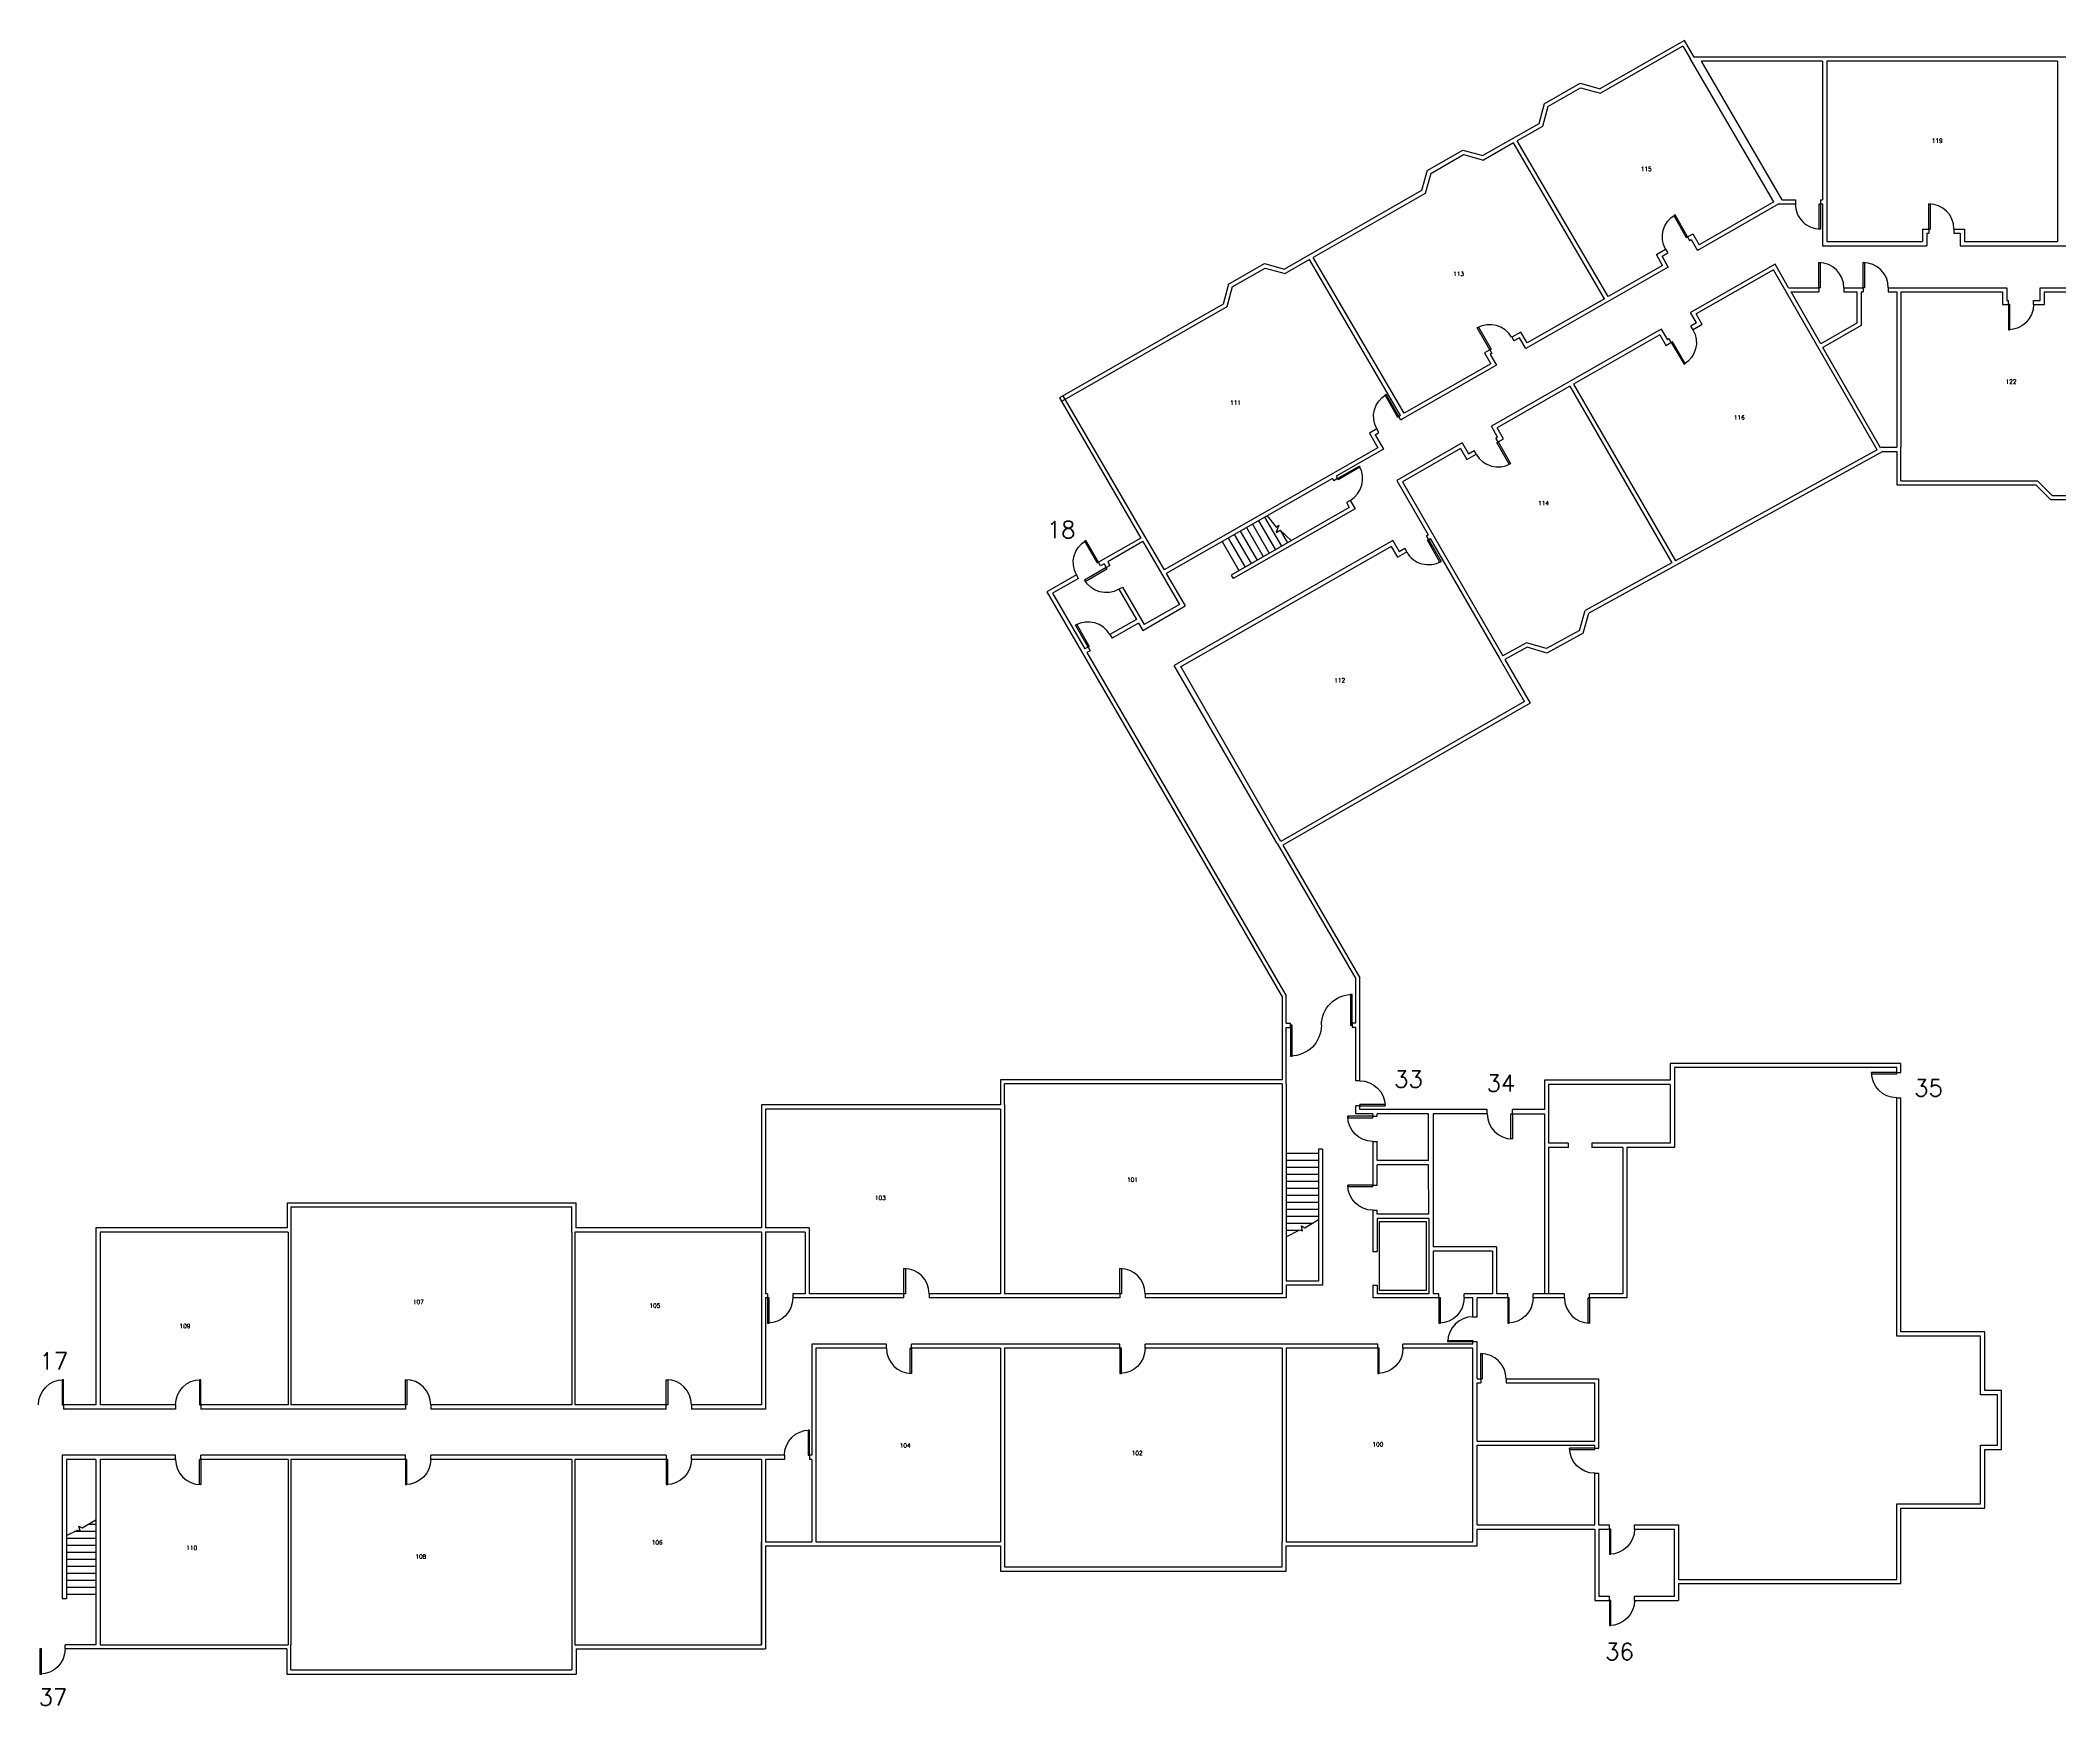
# Model space of a CAD drawing. Extents: x 1830 to 30214, y -2874 to 8688.
# Drawn here: x 5931 to 8819, y -78 to 2303 of the extents above; entities that cross this region are included whole.
import ezdxf

# ---------------------------------------------------------------- set-up
doc = ezdxf.new("R2010")
doc.units = 0
doc.header["$LTSCALE"] = 48
doc.header["$MEASUREMENT"] = 0
for name, color, linetype in [('1STDOORS', 4, 'CONTINUOUS'), ('1STEXTWALLS', 3, 'CONTINUOUS'), ('1STINTWALLS', 1, 'CONTINUOUS'), ('1STMISC', 4, 'CONTINUOUS'), ('1STNOTES', 4, 'CONTINUOUS')]:
    doc.layers.add(name, color=color, linetype=linetype)
doc.styles.get("Standard").update_dxf_attribs({"font": 'txt.shx'})

# ---------------------------------------------------------------- blocks, each defined once
blk = doc.blocks.new('DOOR 3-0')
at = {"layer": '1STDOORS'}
blk.add_lwpolyline([(0, 36), (2, 36), (2, 0), (0, 0)], close=True, dxfattribs=at)
blk.add_arc((0, 0), 36, 0, 90, dxfattribs=at)

msp = doc.modelspace()

# ---------------------------------------------------------------- linework, layer by layer
at = {"layer": '1STEXTWALLS'}
for p, q in [((8282.4, 2303.2), (8161.6, 2234.1)), ((8280.2, 2295), (8162.4, 2227.7)), ((8280.2, 2295), (8290.5, 2277.3)), ((8296.2, 2279.4), (8282.4, 2303.2)), ((9304.2, 2279.4), (8296.2, 2279.4)), ((8480.1, 2273.4), (8306.6, 2273.4)), ((8816.1, 2273.4), (8486.1, 2273.4)), ((8081.9, 2212.6), (8133.1, 2241.9)), ((8087, 2208.7), (8133.9, 2235.5)), ((8133.1, 2241.9), (8161.7, 2234.1)), ((8133.9, 2235.5), (8162.5, 2227.7)), ((8081.9, 2212.6), (8074.1, 2184)), ((8087, 2208.7), (8079.2, 2180)), ((8074.1, 2184.1), (7994.1, 2138.4)), ((8079.2, 2180.1), (8043.2, 2159.5)), ((7914.3, 2117), (7965.5, 2146.2)), ((7919.4, 2113), (7966.3, 2139.8)), ((7965.5, 2146.2), (7994.1, 2138.4)), ((7966.3, 2139.8), (7995, 2132)), ((8038, 2156.6), (7995, 2132)), ((7914.3, 2117), (7906.5, 2088.3)), ((7919.4, 2113), (7911.6, 2084.3)), ((7906.5, 2088.3), (7710.3, 1976.2)), ((7911.6, 2084.3), (7751.4, 1992.8)), ((7630.4, 1954.7), (7681.6, 1984)), ((7635.6, 1950.7), (7682.4, 1977.5)), ((7681.6, 1984), (7710.3, 1976.2)), ((7682.4, 1977.5), (7711.1, 1969.7)), ((7746.2, 1989.8), (7711.1, 1969.7)), ((7630.4, 1954.7), (7622.6, 1926.1)), ((7635.6, 1950.7), (7627.7, 1922.1)), ((8743.5, 1949.4), (8743.5, 1937)), ((7622.6, 1926.1), (7388.2, 1792.1)), ((7627.7, 1922.1), (7391.2, 1786.9)), ((7388.2, 1792.1), (7504.7, 1591.5)), ((7393.4, 1795.1), (7510.1, 1594.2)), ((8566.1, 1715.4), (8145.7, 1483.9)), ((8557.9, 1717.7), (8269.8, 1559.1)), ((8560.9, 1712.4), (8560.9, 1712.5)), ((8564.6, 1721.4), (8563.1, 1720.6)), ((8564.6, 1721.4), (8586.1, 1721.4)), ((8566.1, 1715.4), (8586.1, 1715.4)), ((8586.1, 1715.4), (8586.1, 1667.4)), ((8592.1, 1673.4), (8592.1, 1721.3)), ((8586.1, 1667.4), (8785.2, 1667.4)), ((8592.1, 1673.4), (8787.6, 1673.4)), ((8806.2, 1646.4), (8785.2, 1667.4)), ((8808.6, 1652.4), (8787.6, 1673.4)), ((8808.6, 1652.4), (8862.6, 1652.4)), ((8806.2, 1646.4), (8865.1, 1646.4)), ((7504.7, 1591.5), (7444, 1556.8)), ((7507.7, 1586.3), (7457.4, 1557.6)), ((7412.7, 1539), (7370.1, 1514.7)), ((7415.7, 1533.8), (7378.3, 1512.5)), ((7415.7, 1533.8), (7412.7, 1539)), ((7447, 1551.6), (7444, 1556.8)), ((7452.2, 1554.6), (7447, 1551.6)), ((8264.5, 1556.2), (8140.6, 1487.9)), ((7370.1, 1514.7), (7706.8, 935.2)), ((7375.3, 1517.7), (7375.3, 1517.7)), ((7378.3, 1512.5), (7424.6, 1432.8)), ((8132.3, 1459.4), (8140.6, 1487.9)), ((8137.4, 1455.4), (8145.7, 1483.9)), ((8132.3, 1459.4), (8085, 1433.4)), ((8137.4, 1455.4), (8085.7, 1426.9)), ((7427.6, 1427.6), (7712.8, 936.8)), ((8017.4, 1420.1), (8053.4, 1357.4)), ((8056.5, 1441.6), (8022.7, 1423)), ((8057.2, 1435.2), (8025.7, 1417.8)), ((8025.7, 1417.8), (8061.8, 1355.3)), ((8085, 1433.4), (8056.5, 1441.6)), ((8085.7, 1426.9), (8057.2, 1435.2)), ((8053.6, 1357.5), (7704.9, 1157.5)), ((8061.8, 1355.3), (7707.9, 1152.3)), ((7699.7, 1154.4), (7812.1, 961.1)), ((7707.9, 1152.3), (7818.1, 962.7)), ((7812.1, 898), (7812.1, 961.1)), ((7818.1, 815.3), (7818.1, 962.7)), ((7706.8, 935.2), (7706.8, 816.8)), ((7712.8, 897.6), (7712.8, 936.8)), ((7712.8, 810.5), (7712.8, 891.6)), ((7812.1, 815.3), (7812.1, 892)), ((8592.1, 840.1), (8262.1, 840.1)), ((8262.1, 840.1), (8262.1, 816.1)), ((8592.1, 827.1), (8592.1, 840.1)), ((7706.8, 816.8), (7303.9, 816.8)), ((7303.9, 816.8), (7303.9, 780.8)), ((7706.8, 810.8), (7309.9, 810.8)), ((7309.9, 780.8), (7309.9, 810.8)), ((7818.1, 815.3), (7812.1, 815.3)), ((8262.1, 816.1), (8082.1, 816.1)), ((8082.1, 816.1), (8082.1, 774.1)), ((8262.1, 810.1), (8088.1, 810.1)), ((8088.1, 810.1), (8088.1, 726.1)), ((8586.1, 834.1), (8268.1, 834.1)), ((8268.1, 834.1), (8268.1, 810.1)), ((8586.1, 827.1), (8586.1, 834.1)), ((8586.1, 827.1), (8592.1, 827.1)), ((7303.9, 780.8), (6961.9, 780.8)), ((6961.9, 780.8), (6961.9, 604.8)), ((7818.1, 774.1), (7818.1, 781.3)), ((8586.1, 450.1), (8586.1, 791.1)), ((8586.1, 791.1), (8592.1, 791.1)), ((8592.1, 456.1), (8592.1, 791.1)), ((7303.9, 774.8), (6967.9, 774.8)), ((6967.9, 774.8), (6967.9, 604.8)), ((6967.9, 774.8), (6967.9, 604.8)), ((7812.1, 768.1), (7812.1, 779.3)), ((7818.1, 779.3), (7812.1, 779.3)), ((7836.8, 768.1), (7812.1, 768.1)), ((7998.1, 774.1), (7818.1, 774.1)), ((7916.2, 768.1), (7842.8, 768.1)), ((8000.3, 768.1), (7922.8, 768.1)), ((8000.3, 774.1), (7998.1, 774.1)), ((8000.3, 768.1), (8000.3, 774.1)), ((8082.1, 774.1), (8036.3, 774.1)), ((8036.3, 768.1), (8036.3, 774.1)), ((8036.3, 768.1), (8082.1, 768.1)), ((8082.1, 768.1), (8082.1, 726.1)), ((6283.9, 604.8), (6283.9, 640.8)), ((6283.9, 640.8), (6696.9, 640.8)), ((6696.9, 604.8), (6696.9, 640.8)), ((6288.9, 634.8), (6288.9, 604.8)), ((6288.9, 634.8), (6690.9, 634.8)), ((6690.9, 598.8), (6690.9, 634.8)), ((6283.9, 604.8), (6009.9, 604.8)), ((6009.9, 604.8), (6009.9, 351.8)), ((6284.9, 598.8), (6015.9, 598.8)), ((6015.9, 598.8), (6015.9, 351.8)), ((6961.9, 598.8), (6694.9, 598.8)), ((6961.9, 604.8), (6696.9, 604.8)), ((8706.1, 450.1), (8586.1, 450.1)), ((8712.1, 456.1), (8592.1, 456.1)), ((8706.1, 366.1), (8706.1, 450.1)), ((8712.1, 372.1), (8712.1, 456.1)), ((6009.9, 351.8), (5963.7, 351.8)), ((5963.7, 351.8), (5963.7, 345.8)), ((8730.1, 366.1), (8706.1, 366.1)), ((8736.1, 372.1), (8712.1, 372.1)), ((8730.1, 294.1), (8730.1, 366.1)), ((8736.1, 288.1), (8736.1, 372.1)), ((6015.9, 345.8), (5963.7, 345.8)), ((8706.1, 210.1), (8706.1, 294.1)), ((8706.1, 294.1), (8730.1, 294.1)), ((8712.1, 204.1), (8712.1, 288.1)), ((8712.1, 288.1), (8736.1, 288.1)), ((8586.1, 102.1), (8586.1, 210.1)), ((8586.1, 210.1), (8706.1, 210.1)), ((8592.1, 96.1), (8592.1, 204.1)), ((8592.1, 204.1), (8712.1, 204.1)), ((7979.8, 156.1), (7979.8, 180.1)), ((7985.8, 180.1), (8154.1, 180.1)), ((7985.8, 174.1), (8154.1, 174.1)), ((7985.8, 150.1), (7985.8, 174.1)), ((8154.1, 174.1), (8154.1, 72.1)), ((8160.1, 174.1), (8160.1, 78.1)), ((6961.9, 8.8), (6961.9, 156.1)), ((6967.9, 156.1), (7033.9, 156.1)), ((6967.9, 150.1), (6967.9, 2.8)), ((6967.9, 150.1), (7303.9, 150.1)), ((7039.9, 156.1), (7303.9, 156.1)), ((7303.9, 150.1), (7303.9, 114.1)), ((7309.9, 156.1), (7309.9, 120.1)), ((7706.8, 120.1), (7706.8, 156)), ((7712.8, 156.1), (7979.8, 156.1)), ((7712.8, 114.1), (7712.8, 150.1)), ((7712.8, 150.1), (7985.8, 150.1)), ((7309.9, 120.1), (7706.8, 120.1)), ((7303.9, 114.1), (7712.8, 114.1)), ((8268.1, 78.1), (8268.1, 96.1)), ((8274.1, 102.1), (8586.1, 102.1)), ((8274.1, 96.1), (8592.1, 96.1)), ((8274.1, 96.1), (8274.1, 72.1)), ((8154.1, 72.1), (8177.1, 72.1)), ((8160.1, 78.1), (8175.1, 78.1)), ((8175.1, 72.1), (8175.1, 78.1)), ((8211.1, 72.1), (8211.1, 78.1)), ((8211.1, 78.1), (8268.1, 78.1)), ((8211.1, 72.1), (8274.1, 72.1)), ((5965.9, 2.8), (5965.9, 8.8)), ((6009.9, 8.8), (5965.9, 8.8)), ((6282.9, 2.8), (5965.9, 2.8)), ((6015.9, 8.8), (6284.9, 8.8)), ((6282.9, 2.8), (6282.9, -33.2)), ((6288.9, -27.2), (6288.9, 8.6)), ((6690.9, 8.5), (6690.9, -27.2)), ((6694.9, 8.8), (6961.9, 8.8)), ((6696.9, 2.8), (6967.9, 2.8)), ((6696.9, 2.8), (6696.9, -33.2)), ((6288.9, -27.2), (6690.9, -27.2)), ((6282.9, -33.2), (6696.9, -33.2))]:
    msp.add_line(p, q, dxfattribs=at)
at = {"layer": '1STINTWALLS'}
for p, q in [((8410.2, 2072.1), (8290.5, 2277.3)), ((8422.1, 2075.4), (8306.6, 2273.4)), ((8480.1, 2273.4), (8480.1, 2075.4)), ((8486.1, 2273.4), (8486.1, 2015.4)), ((8816.1, 2273.4), (8816.1, 2015.4)), ((8074, 2184.1), (8074.1, 2184)), ((8167.9, 1933.7), (8038, 2156.6)), ((8173.1, 1936.7), (8043.2, 2159.5)), ((7906.4, 2088.4), (7906.5, 2088.3)), ((8417.6, 2069.4), (8301, 2002.8)), ((8410.2, 2072.1), (8303.3, 2011)), ((8417.6, 2069.4), (8441.1, 2069.4)), ((8422.1, 2075.4), (8441.1, 2075.4)), ((8441.1, 2075.4), (8441.1, 2069.4)), ((8477.1, 2075.4), (8477.1, 2069.4)), ((8477.1, 2075.4), (8480.1, 2075.4)), ((8477.1, 2069.4), (8480.1, 2069.4)), ((8480.1, 2069.4), (8480.1, 2009.4)), ((8286.8, 2022.3), (8294.3, 2026.7)), ((8286.8, 2022.3), (8289.7, 2017.1)), ((8294.3, 2026.7), (8303.3, 2011)), ((8623.1, 2033.4), (8623.1, 2015.4)), ((8623.1, 2033.4), (8634, 2033.4)), ((8629.1, 2027.4), (8629.1, 2009.4)), ((8629.1, 2027.4), (8632, 2027.4)), ((8632, 2033.4), (8632, 2027.4)), ((8668, 2033.4), (8668, 2027.4)), ((8668, 2033.4), (8683.1, 2033.4)), ((8668, 2027.4), (8677.1, 2027.4)), ((8677.1, 2027.4), (8677.1, 2009.4)), ((8683.1, 2033.4), (8683.1, 2015.4)), ((8242.3, 1996.9), (8255.5, 2004.5)), ((8251.1, 1981.2), (8242.3, 1996.9)), ((8250.5, 1994.7), (8258.5, 1999.2)), ((8259.3, 1979), (8250.5, 1994.7)), ((8255.5, 2004.5), (8258.5, 1999.2)), ((8289.7, 2017.1), (8292.1, 2018.5)), ((8292.1, 2018.5), (8301, 2002.8)), ((8480.1, 2009.4), (8629.1, 2009.4)), ((8486.1, 2015.4), (8623.1, 2015.4)), ((8677.1, 2009.4), (8955.1, 2009.4)), ((8683.1, 2015.4), (8816.1, 2015.4)), ((7876.2, 1766.9), (7746.2, 1989.8)), ((7881.4, 1769.9), (7751.4, 1992.8)), ((8259.3, 1979), (8055.3, 1862.4)), ((8251.1, 1981.2), (8173.1, 1936.7)), ((8412, 1983.3), (8291, 1914.2)), ((8409.8, 1975.1), (8299.2, 1912)), ((8557.9, 1717.7), (8409.8, 1975.1)), ((8431.5, 1949.4), (8412, 1983.3)), ((8431.5, 1949.4), (8474.5, 1949.4)), ((8434.9, 1943.4), (8474.5, 1943.4)), ((8477.6, 1869.4), (8434.9, 1943.4)), ((8474.5, 1949.4), (8474.5, 1943.4)), ((8510.5, 1949.4), (8510.5, 1943.4)), ((8510.5, 1949.4), (8538.1, 1949.4)), ((8510.5, 1943.4), (8529.1, 1943.4)), ((8529.1, 1943.4), (8529.1, 1899)), ((8535.1, 1943.4), (8535.1, 1895.6)), ((8535.1, 1943.4), (8538.1, 1943.4)), ((8538.1, 1949.4), (8538.1, 1943.4)), ((8574.1, 1949.4), (8574.1, 1943.4)), ((8574.1, 1949.4), (8743.5, 1949.4)), ((8574.1, 1943.4), (8586.1, 1943.4)), ((8586.1, 1943.4), (8586.1, 1721.4)), ((8592.1, 1943.4), (8592.1, 1721.3)), ((8592.1, 1943.4), (8737.5, 1943.4)), ((8737.5, 1943.4), (8737.5, 1925.4)), ((8743.5, 1949.4), (8743.5, 1931.4)), ((8791.5, 1931.4), (8791.5, 1949.4)), ((8791.5, 1949.4), (8965.3, 1949.4)), ((8797.5, 1925.4), (8797.5, 1943.4)), ((8797.5, 1943.4), (8922.1, 1943.4)), ((8167.9, 1933.7), (8057.6, 1870.6)), ((8299.6, 1899.2), (8291, 1914.2)), ((8307.8, 1897), (8299.2, 1912)), ((8737.5, 1925.4), (8745.9, 1925.4)), ((8743.5, 1931.4), (8745.9, 1931.4)), ((8745.9, 1925.4), (8745.9, 1931.4)), ((8781.9, 1925.4), (8781.9, 1931.4)), ((8781.9, 1931.4), (8791.5, 1931.4)), ((8781.9, 1925.4), (8797.5, 1925.4)), ((8249.3, 1890.3), (8006.3, 1751.4)), ((8048.5, 1886.1), (8035.3, 1878.6)), ((8035.3, 1878.6), (8038.3, 1873.4)), ((8046.3, 1878), (8038.3, 1873.4)), ((8055.3, 1862.4), (8046.3, 1878)), ((8057.5, 1870.6), (8048.5, 1886.1)), ((8247.1, 1882.2), (8123.8, 1811.7)), ((8247.1, 1882.2), (8256.1, 1866.6)), ((8249.3, 1890.3), (8251.1, 1887.2)), ((8249.3, 1890.3), (8258.3, 1874.8)), ((8299.6, 1899.2), (8291.6, 1894.4)), ((8294.7, 1889.3), (8291.6, 1894.4)), ((8307.8, 1897), (8294.7, 1889.3)), ((8529.1, 1899), (8477.6, 1869.4)), ((8535.1, 1895.6), (8480.5, 1864.2)), ((8004, 1860.7), (7996.5, 1856.4)), ((7996.5, 1856.4), (8005.4, 1840.8)), ((8004, 1860.7), (8007, 1855.5)), ((8007, 1855.5), (8004.6, 1854.2)), ((8004.6, 1854.2), (8013.6, 1838.5)), ((8263.6, 1871), (8256.1, 1866.6)), ((8260.6, 1876.2), (8258.3, 1874.8)), ((8263.6, 1871), (8260.6, 1876.2)), ((8563.1, 1720.6), (8480.5, 1864.2)), ((8013.6, 1838.5), (7879.2, 1761.8)), ((8005.4, 1840.8), (7881.4, 1769.9)), ((8118.6, 1808.7), (8014.5, 1749.2)), ((8118.6, 1808.7), (8264.5, 1556.2)), ((8123.8, 1811.7), (8269.8, 1559.1)), ((7876.2, 1766.9), (7873.7, 1765.5)), ((7876.6, 1760.3), (7873.7, 1765.5)), ((7842.4, 1747.6), (7831.7, 1741.5)), ((7831.7, 1741.5), (7843.7, 1720.7)), ((7840, 1739.2), (7845.4, 1742.3)), ((7840, 1739.2), (7851.9, 1718.5)), ((7845.4, 1742.4), (7842.4, 1747.6)), ((7879.2, 1761.8), (7876.6, 1760.3)), ((8015.2, 1735.8), (8006.3, 1751.4)), ((8012.8, 1734.4), (8015.2, 1735.8)), ((8015.8, 1729.2), (8012.8, 1734.4)), ((8023.4, 1733.6), (8014.5, 1749.2)), ((8015.8, 1729.2), (8023.4, 1733.6)), ((7843.7, 1720.7), (7538.1, 1546)), ((7851.9, 1718.5), (7784.2, 1679.8)), ((7846.7, 1715.5), (7846.8, 1715.5)), ((7851.9, 1718.5), (7852, 1718.5)), ((7964.5, 1727.6), (7870.8, 1674)), ((7962.3, 1719.4), (7879, 1671.8)), ((7962.3, 1719.4), (7971.3, 1703.8)), ((7964.5, 1727.6), (7973.5, 1712)), ((7971.3, 1703.8), (7984.6, 1711.4)), ((7973.5, 1712), (7981.6, 1716.6)), ((7984.6, 1711.4), (7981.6, 1716.6)), ((7779, 1676.8), (7541.1, 1540.9)), ((7779, 1676.8), (7780.9, 1673.5)), ((7786.1, 1676.5), (7780.9, 1673.5)), ((7784.2, 1679.8), (7787.1, 1674.8)), ((7870.8, 1674), (7915.8, 1596)), ((7879, 1671.8), (8022.7, 1423)), ((7803, 1635.3), (7633.8, 1538.6)), ((7811.2, 1633.1), (7636.8, 1533.4)), ((7804.1, 1645.3), (7798.9, 1642.3)), ((7798.9, 1642.3), (7803, 1635.3)), ((7804.1, 1645.3), (7811.2, 1633.1)), ((7510.1, 1594.2), (7538.1, 1546)), ((7913.4, 1594.6), (7915.8, 1596)), ((7916.4, 1589.4), (7913.4, 1594.6)), ((7916.4, 1589.4), (7918.8, 1590.8)), ((7918.8, 1590.8), (8017.4, 1420.1)), ((7507.7, 1586.3), (7560, 1496.4)), ((7865.1, 1587.8), (7552.6, 1409.1)), ((7862.9, 1579.6), (7560.8, 1406.9)), ((7862.9, 1579.6), (7872, 1564)), ((7865.1, 1587.8), (7874.2, 1572.2)), ((7872, 1564), (7885.2, 1571.6)), ((7874.2, 1572.2), (7882.2, 1576.8)), ((7885.2, 1571.6), (7882.2, 1576.8)), ((7452.2, 1554.6), (7456.2, 1547.6)), ((7455.2, 1549.3), (7460.4, 1552.3)), ((7457.4, 1557.6), (7460.4, 1552.3)), ((7541.1, 1540.9), (7568, 1494.6)), ((7633.8, 1538.6), (7636.8, 1533.4)), ((7473.3, 1518.2), (7478.5, 1521.2)), ((7473.3, 1518.2), (7498.4, 1475)), ((7478.5, 1521.2), (7509.7, 1467.6)), ((7498.5, 1475), (7460.6, 1453.4)), ((7507.5, 1459.4), (7568, 1494.6)), ((7560, 1496.4), (7509.7, 1467.6)), ((7460.6, 1453.4), (7463.6, 1448.2)), ((7501.4, 1469.8), (7463.6, 1448.2)), ((7501.4, 1469.8), (7507.5, 1459.4)), ((7429.3, 1435.5), (7424.6, 1432.8)), ((7432.3, 1430.3), (7427.6, 1427.6)), ((7429.3, 1435.5), (7432.3, 1430.3)), ((7699.7, 1154.4), (7552.6, 1409.1)), ((7704.9, 1157.5), (7562, 1407.6)), ((7712.8, 897.6), (7719, 897.6)), ((7719, 891.6), (7719, 897.6)), ((7807.1, 898), (7812.1, 898)), ((7807.1, 897.9), (7807.1, 891.9)), ((7712.8, 891.6), (7719, 891.6)), ((7807.1, 892), (7812.1, 892)), ((7706.8, 810.8), (7706.8, 510.8)), ((7712.8, 810.5), (7712.8, 528.8)), ((8262.1, 810.1), (8262.1, 726.1)), ((8268.1, 810.1), (8268.1, 720.1)), ((7309.9, 780.8), (7309.9, 510.8)), ((7303.9, 774.8), (7303.9, 510.8)), ((7836.8, 768.1), (7836.8, 764.5)), ((7836.8, 764.5), (7842.8, 764.5)), ((7842.8, 764.5), (7842.8, 768.1)), ((7916.5, 701.3), (7916.2, 768.1)), ((7922.8, 768.1), (7922.8, 577.8)), ((7836.8, 728.5), (7842.8, 728.5)), ((7836.8, 728.5), (7836.8, 666.1)), ((7842.8, 701.3), (7842.8, 728.5)), ((8082.1, 726.1), (8082.1, 510.8)), ((8116.1, 726.1), (8088.1, 726.1)), ((8116.1, 726.1), (8116.1, 720.1)), ((8262.1, 726.1), (8150.1, 726.1)), ((8150.1, 726.1), (8150.1, 720.1)), ((7758.8, 717.3), (7758.8, 528.8)), ((7764.8, 717.3), (7758.8, 717.3)), ((7764.8, 717.3), (7764.8, 522.8)), ((7916.5, 701.3), (7842.8, 701.3)), ((7916.5, 695.3), (7842.8, 695.3)), ((7842.8, 666.1), (7842.8, 695.3)), ((7916.8, 624.3), (7916.5, 695.3)), ((8088.1, 720.1), (8088.1, 510.8)), ((8116.1, 720.1), (8088.1, 720.1)), ((8194.1, 720.1), (8150.1, 720.1)), ((8194.1, 720.1), (8194.1, 510.8)), ((8268.1, 720.1), (8200.1, 720.1)), ((8200.1, 720.1), (8200.1, 504.8)), ((7836.8, 666.1), (7842.8, 666.1)), ((7836.8, 630.1), (7842.8, 630.1)), ((7836.8, 630.1), (7836.8, 571)), ((7842.8, 624.3), (7842.8, 630.1)), ((7916.8, 624.3), (7842.8, 624.3)), ((7842.8, 618.3), (7842.8, 571)), ((7916.8, 618.3), (7842.8, 618.3)), ((7916.8, 618.3), (7916.8, 510.8)), ((6284.9, 598.8), (6284.9, 351.8)), ((6288.9, 604.8), (6288.9, 351.8)), ((6690.9, 598.8), (6690.9, 351.8)), ((6694.9, 598.8), (6694.9, 351.8)), ((6961.9, 598.8), (6961.9, 351.8)), ((7030.4, 604.8), (6967.9, 604.8)), ((6967.9, 598.8), (6967.9, 528.8)), ((7024.4, 598.8), (6967.9, 598.8)), ((7024.4, 598.8), (7024.4, 510.8)), ((7030.4, 604.8), (7030.4, 510.8)), ((8013.8, 577.8), (7922.8, 577.8)), ((8013.8, 577.8), (8013.8, 510.8)), ((7836.8, 571), (7842.8, 571)), ((7922.8, 571.8), (7922.8, 510.8)), ((8007.8, 571.8), (7922.8, 571.8)), ((8007.8, 571.8), (8007.8, 510.8)), ((6967.9, 543.3), (6967.9, 510.8)), ((7758.8, 528.8), (7712.8, 528.8)), ((7764.8, 522.8), (7712.8, 522.8)), ((7712.8, 522.8), (7712.8, 504.8)), ((7836.8, 523), (7842.8, 523)), ((7836.8, 523), (7836.8, 504.8)), ((7842.8, 523), (7842.8, 510.8)), ((6970.9, 510.8), (6967.9, 510.8)), ((6970.9, 510.8), (6967.9, 510.8)), ((6970.9, 504.8), (6967.9, 504.8)), ((6967.9, 504.8), (6967.9, 345.8)), ((6970.9, 510.8), (6970.9, 504.8)), ((7006.9, 510.8), (7006.9, 504.8)), ((7024.4, 510.8), (7006.9, 510.8)), ((7165.9, 504.8), (7006.9, 504.8)), ((7167.9, 510.8), (7030.4, 510.8)), ((7165.9, 504.8), (7165.9, 510.8)), ((7201.9, 510.8), (7201.9, 504.8)), ((7303.9, 510.8), (7201.9, 510.8)), ((7474.9, 504.8), (7201.9, 504.8)), ((7476.9, 510.8), (7309.9, 510.8)), ((7474.9, 510.8), (7474.9, 504.8)), ((7706.8, 510.8), (7510.9, 510.8)), ((7510.9, 510.8), (7510.9, 504.8)), ((7712.8, 504.8), (7510.9, 504.8)), ((7933.3, 504.8), (7836.8, 504.8)), ((7916.8, 510.8), (7842.8, 510.8)), ((7931.3, 510.8), (7922.8, 510.8)), ((7931.3, 504.8), (7931.3, 510.8)), ((8007.8, 510.8), (7967.3, 510.8)), ((7967.3, 504.8), (7967.3, 510.8)), ((7979.8, 504.8), (7967.3, 504.8)), ((7979.8, 477.8), (7979.8, 504.8)), ((7985.8, 477.8), (7985.8, 504.8)), ((8031.8, 504.8), (7985.8, 504.8)), ((8029.8, 510.8), (8013.8, 510.8)), ((8029.8, 504.8), (8029.8, 510.8)), ((8065.8, 504.8), (8065.8, 510.8)), ((8110.8, 510.8), (8065.8, 510.8)), ((8110.8, 504.8), (8065.8, 504.8)), ((8110.8, 504.8), (8110.8, 510.8)), ((8200.1, 504.8), (8144.8, 504.8)), ((8194.1, 510.8), (8146.8, 510.8)), ((8146.8, 504.8), (8146.8, 510.8)), ((7979.8, 477.8), (7985.8, 477.8)), ((7033.9, 438.8), (7033.9, 279.8)), ((7140.9, 438.8), (7033.9, 438.8)), ((7140.9, 432.8), (7140.9, 438.8)), ((7474.9, 438.8), (7176.9, 438.8)), ((7176.9, 432.8), (7176.9, 438.8)), ((7474.9, 432.8), (7474.9, 438.8)), ((7510.9, 432.8), (7510.9, 438.8)), ((7843.8, 438.8), (7510.9, 438.8)), ((7843.8, 432.8), (7843.8, 438.8)), ((7979.8, 438.8), (7879.8, 438.8)), ((7879.8, 432.8), (7879.8, 438.8)), ((7979.8, 438.8), (7979.8, 443.8)), ((7985.8, 441.8), (7979.8, 441.8)), ((7985.8, 389.1), (7985.8, 441.8)), ((7039.9, 432.8), (7039.9, 156.1)), ((7140.9, 432.8), (7039.9, 432.8)), ((7303.9, 432.8), (7174.9, 432.8)), ((7303.9, 432.8), (7303.9, 156.1)), ((7309.9, 432.8), (7309.9, 156.1)), ((7476.9, 432.8), (7309.9, 432.8)), ((7706.8, 432.8), (7510.9, 432.8)), ((7706.8, 432.8), (7706.8, 156)), ((7712.8, 432.8), (7712.8, 156.1)), ((7843.8, 432.8), (7712.8, 432.8)), ((7979.8, 432.8), (7879.8, 432.8)), ((7979.8, 180.1), (7979.8, 432.8)), ((7985.8, 389.1), (7993.2, 389.1)), ((7985.8, 383.1), (7991.2, 383.1)), ((7985.8, 300.1), (7985.8, 383.1)), ((7991.2, 389.1), (7991.2, 383.1)), ((8027.2, 389.1), (8027.2, 383.1)), ((8027.2, 389.1), (8160.1, 389.1)), ((8027.2, 383.1), (8154.1, 383.1)), ((8154.1, 300.1), (8154.1, 383.1)), ((8160.1, 290), (8160.1, 389.1)), ((6123.9, 351.8), (6015.9, 351.8)), ((6123.9, 351.8), (6123.9, 345.8)), ((6284.9, 351.8), (6157.9, 351.8)), ((6159.9, 351.8), (6159.9, 345.8)), ((6454.9, 351.8), (6288.9, 351.8)), ((6452.9, 351.8), (6452.9, 345.8)), ((6690.9, 351.8), (6488.9, 351.8)), ((6488.9, 351.8), (6488.9, 345.8)), ((6827.9, 351.8), (6694.9, 351.8)), ((6825.9, 345.8), (6825.9, 351.8)), ((6961.9, 351.8), (6861.9, 351.8)), ((6861.9, 351.8), (6861.9, 345.8)), ((6123.9, 345.8), (6015.9, 345.8)), ((6452.9, 345.8), (6159.9, 345.8)), ((6825.9, 345.8), (6488.9, 345.8)), ((6967.9, 345.8), (6861.9, 345.8)), ((7985.8, 300.1), (8154.1, 300.1)), ((7985.8, 180.1), (7985.8, 294.1)), ((7985.8, 294.1), (8154.1, 294.1)), ((8154.1, 288), (8154.1, 294.1)), ((8154.1, 290), (8160.1, 290)), ((5961.9, 279.8), (5961.9, 74.8)), ((6123.9, 279.8), (5961.9, 279.8)), ((5967.9, 273.8), (5967.9, 74.8)), ((6009.9, 273.8), (5967.9, 273.8)), ((6009.9, 273.8), (6009.9, 8.8)), ((6015.9, 273.8), (6015.9, 8.8)), ((6123.9, 273.8), (6015.9, 273.8)), ((6123.9, 273.8), (6123.9, 279.8)), ((6284.9, 273.8), (6157.9, 273.8)), ((6159.9, 273.8), (6159.9, 279.8)), ((6452.9, 279.8), (6159.9, 279.8)), ((6284.9, 273.8), (6284.9, 8.8)), ((6288.9, 273.8), (6288.9, 8.6)), ((6454.9, 273.8), (6288.9, 273.8)), ((6452.9, 273.8), (6452.9, 279.8)), ((6488.9, 273.8), (6488.9, 279.8)), ((6825.9, 279.8), (6488.9, 279.8)), ((6690.9, 273.8), (6488.9, 273.8)), ((6690.9, 273.8), (6690.9, 8.5)), ((6694.9, 273.8), (6694.9, 8.8)), ((6825.9, 273.8), (6694.9, 273.8)), ((6825.9, 279.8), (6825.9, 273.8)), ((6994.9, 279.8), (6861.9, 279.8)), ((6861.9, 273.8), (6861.9, 279.8)), ((6961.9, 273.8), (6861.9, 273.8)), ((6961.9, 273.8), (6961.9, 8.8)), ((6967.9, 273.8), (6967.9, 156.1)), ((6994.9, 273.8), (6967.9, 273.8)), ((6994.9, 279.8), (6994.9, 273.8)), ((7033.9, 279.8), (7030.9, 279.8)), ((7030.9, 279.8), (7030.9, 273.8)), ((7033.9, 273.8), (7030.9, 273.8)), ((7033.9, 273.8), (7033.9, 156.1)), ((8154.1, 180.1), (8154.1, 254)), ((8154.1, 254), (8160.1, 254)), ((8160.1, 180.1), (8160.1, 254)), ((8160.1, 180.1), (8175.1, 180.1)), ((8160.1, 174.1), (8177.1, 174.1)), ((8175.1, 174.1), (8175.1, 180.1)), ((8211.1, 174.1), (8211.1, 180.1)), ((8211.1, 180.1), (8274.1, 180.1)), ((8211.1, 174.1), (8268.1, 174.1)), ((8268.1, 96.1), (8268.1, 174.1)), ((8274.1, 180.1), (8274.1, 102.1)), ((5961.9, 74.8), (5967.9, 74.8))]:
    msp.add_line(p, q, dxfattribs=at)
at = {"layer": '1STMISC'}
for p, q in [((7681.8, 1621.2), (7705.9, 1579.7)), ((7685.3, 1623.2), (7698.2, 1606.9)), ((7629.7, 1591.5), (7653.8, 1550)), ((7638.3, 1596.4), (7662.5, 1554.9)), ((7647, 1601.4), (7671.1, 1559.9)), ((7655.7, 1606.4), (7679.8, 1564.9)), ((7664.4, 1611.3), (7688.5, 1569.8)), ((7673.1, 1616.3), (7697.2, 1574.8)), ((7698.2, 1606.9), (7702, 1609.9)), ((7702, 1609.9), (7698.6, 1599.4)), ((7698.6, 1599.4), (7704.2, 1602.6)), ((7700.6, 1608.8), (7701.2, 1607.6)), ((7704.2, 1602.6), (7720, 1587.8)), ((7704.2, 1602.6), (7714.6, 1584.7)), ((7621, 1586.5), (7645.1, 1545)), ((7758.8, 711.3), (7712.8, 711.3)), ((7758.8, 701.3), (7712.8, 701.3)), ((7758.8, 691.3), (7712.8, 691.3)), ((7758.8, 681.3), (7712.8, 681.3)), ((7758.8, 671.3), (7712.8, 671.3)), ((7758.8, 661.3), (7712.8, 661.3)), ((7758.8, 651.3), (7712.8, 651.3)), ((7758.8, 641.3), (7712.8, 641.3)), ((7758.8, 631.3), (7712.8, 631.3)), ((7758.8, 621.3), (7712.8, 621.3)), ((7749.6, 611.3), (7712.8, 611.3)), ((7736.2, 600.7), (7734.5, 607.6)), ((7734.5, 607.6), (7739.2, 605.1)), ((7739.2, 605.1), (7758.8, 616.7)), ((7712.8, 592.1), (7732.4, 602)), ((7731, 601.3), (7712.8, 601.3)), ((7732.4, 602), (7736.2, 600.7)), ((7736, 601.3), (7734.5, 601.3)), ((5987.2, 171.5), (5985.5, 178.4)), ((5985.5, 178.4), (5990.2, 175.9)), ((5990.2, 175.9), (6009.9, 187.5)), ((6009.9, 180.8), (5998.5, 180.8)), ((5967.9, 165), (5983.5, 172.8)), ((6009.9, 160.8), (5967.9, 160.8)), ((6009.9, 150.8), (5967.9, 150.8)), ((6009.9, 170.8), (5979.5, 170.8)), ((5983.5, 172.8), (5987.2, 171.5)), ((6009.9, 140.8), (5967.9, 140.8)), ((6009.9, 130.8), (5967.9, 130.8)), ((6009.9, 120.8), (5967.9, 120.8)), ((6009.9, 110.8), (5967.9, 110.8)), ((6009.9, 100.8), (5967.9, 100.8)), ((6009.9, 90.8), (5967.9, 90.8)), ((6009.9, 80.8), (5967.9, 80.8))]:
    msp.add_line(p, q, dxfattribs=at)
msp.add_lwpolyline([(7846.4, 613.9), (7913.1, 613.9), (7913.1, 515.2), (7846.4, 515.2)], close=True, dxfattribs=at)

# ---------------------------------------------------------------- block references
at = {"layer": '1STEXTWALLS'}
for p, rotation in [((8477.1, 2069.4), 180.000000000038), ((7979.8, 441.8), 90)]:
    msp.add_blockref('DOOR 3-0', p, dxfattribs=dict(at, rotation=rotation))
for p in [(8632, 2033.4), (8474.5, 1949.4), (8538.1, 1949.4)]:
    msp.add_blockref('DOOR 3-0', p, dxfattribs=at)
at = {"layer": '1STEXTWALLS', "xscale": -1}
for p, rotation in [((7818.1, 779.3), 270), ((7836.8, 764.5), 90), ((7836.8, 666.1), 90), ((7931.3, 504.8), 180)]:
    msp.add_blockref('DOOR 3-0', p, dxfattribs=dict(at, rotation=rotation))
at = {"layer": '1STINTWALLS', "xscale": -1}
for p, rotation in [((8286.8, 2022.3), 29.76456505210474), ((8745.9, 1925.4), 180), ((8263.6, 1871), 210.4667670929876), ((7873.7, 1765.5), 29.75007593269543), ((7444, 1556.8), 29.76400940674125), ((7455.2, 1549.3), 120.157770299153), ((6970.9, 504.8), 180), ((8029.8, 504.8), 180), ((5963.7, 351.8), 359.9999999999695), ((6159.9, 351.8), 359.9999999999695), ((8154.1, 290), 90.00000000000254), ((6452.9, 273.8), 180), ((8175.1, 174.1), 180), ((8175.1, 72.1), 180), ((5929.9, 2.8), 180)]:
    msp.add_blockref('DOOR 3-0', p, dxfattribs=dict(at, rotation=rotation))
at = {"layer": '1STINTWALLS'}
for p, rotation in [((8004, 1860.7), 29.73558681264135), ((8015.8, 1729.2), 209.7355868126416), ((7786.1, 1676.5), 300.0169962171383), ((7916.4, 1589.4), 209.7355868126417), ((7429.3, 1435.5), 29.75007593237298), ((8146.8, 504.8), 180), ((6159.9, 273.8), 180.0000000000305)]:
    msp.add_blockref('DOOR 3-0', p, dxfattribs=dict(at, rotation=rotation))
for p in [(7991.2, 389.1), (6452.9, 351.8)]:
    msp.add_blockref('DOOR 3-0', p, dxfattribs=at)
at = {"layer": '1STNOTES', "xscale": -1.223152886481698, "yscale": 1.223152886481698, "zscale": 1.223152886481698}
msp.add_blockref('DOOR 3-0', (7807.1, 894.7), dxfattribs=at)
at = {"layer": '1STNOTES', "xscale": -1.223152886481698, "yscale": 1.223152886481698, "zscale": 1.223152886481698, "rotation": 180}
msp.add_blockref('DOOR 3-0', (7719, 894.7), dxfattribs=at)
at = {"layer": '1STNOTES', "xscale": -1}
for p, rotation in [((8586.1, 827.1), 90), ((7474.9, 432.8), 180), ((7843.8, 432.8), 180), ((6825.9, 273.8), 180)]:
    msp.add_blockref('DOOR 3-0', p, dxfattribs=dict(at, rotation=rotation))
at = {"layer": '1STNOTES'}
for p, rotation in [((8036.3, 768.1), 180.0000000000018), ((7176.9, 432.8), 180)]:
    msp.add_blockref('DOOR 3-0', p, dxfattribs=dict(at, rotation=rotation))
for p in [(7165.9, 510.8), (7474.9, 510.8), (6825.9, 351.8)]:
    msp.add_blockref('DOOR 3-0', p, dxfattribs=at)
at = {"layer": '1STNOTES', "xscale": -1}
msp.add_blockref('DOOR 3-0', (7030.9, 279.8), dxfattribs=at)

# ---------------------------------------------------------------- texts
at = {"layer": '1STNOTES', "attachment_point": 1}
for s, width, insert, char_height in [('119', 26.04, (8636.3, 2162.7), 6), ('115', 26.04, (8220.1, 2122.2), 6), ('113', 26.04, (7951.7, 1972.4), 6), ('122', 26.04, (8741.9, 1818.2), 6), ('111', 26.04, (7632.5, 1788), 6), ('116', 26.04, (8353.2, 1766.9), 6), ('114', 97.084, (8073.2, 1644.4), 6), ('18', 19.592, (7370.2, 1615.5), 24), ('112', 16.91, (7781.5, 1391.1), 6), ('33', 7.098, (7867.1, 829.7), 24), ('34', 15.494, (7999.3, 823.9), 24), ('35', 10.572, (8611, 816.9), 24), ('101', 47.301, (7485.1, 676.8), 6), ('103', 37.824, (7124.4, 650.9), 6), ('107', 39.374, (6463.5, 502), 6), ('105', 24.861, (6801.9, 496.8), 6), ('\\P109', 34.177, (6129.6, 477.5), 6), ('17', 14.255, (5929.1, 426.5), 24), ('104', 19.318, (7160, 296.7), 6), ('100', 28.589, (7836.2, 298.3), 6), ('102', 34.278, (7491.8, 285.9), 6), ('110', 25.916, (6139.3, 150.4), 6), ('106', 49.759, (6805.2, 158.1), 6), ('108', 39.911, (6467, 137.9), 6), ('36', 19.55, (8169, 10.9), 24), ('37', 9.864, (5928.1, -54.3), 24)]:
    msp.add_mtext_dynamic_manual_height_columns(s, width=width, gutter_width=30, heights=[0], dxfattribs=dict(at, insert=insert, char_height=char_height))

doc.saveas('drawing.dxf')
